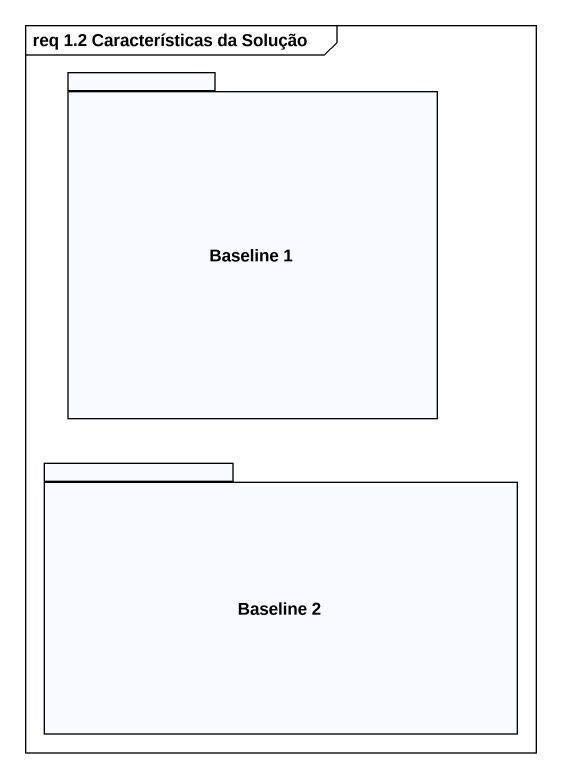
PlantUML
@startuml
mainframe req 1.2 Características da Solução
package "Baseline 1" as Baseline_1 {
}
package "Baseline 2" as Baseline_2 {
}
@enduml
